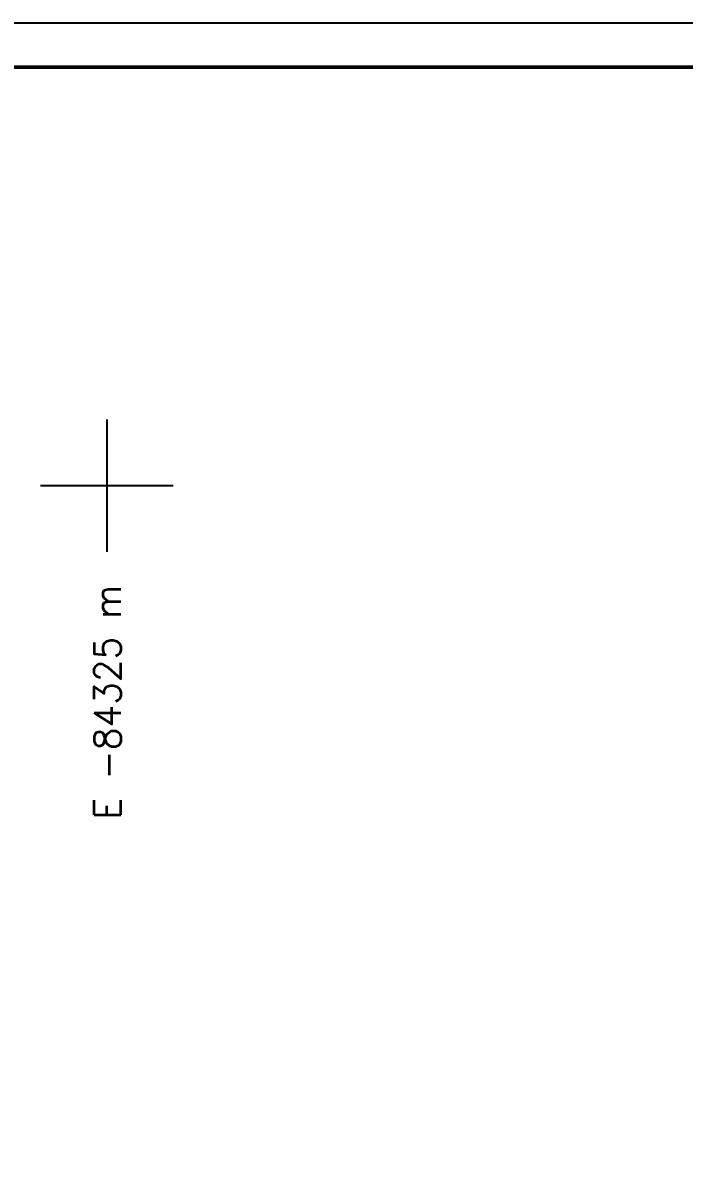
# Model space of a CAD drawing. Header units: metres. Extents: x -84460 to -84291, y -100758 to -100640.
# Drawn here: x -84326.9 to -84311.92, y -100665.39 to -100639.52 of the extents above; entities that cross this region are included whole.
import ezdxf

# ---------------------------------------------------------------- set-up
doc = ezdxf.new("R2010")
doc.units = ezdxf.units.M
doc.header["$MEASUREMENT"] = 0
doc.layers.get('0').update_dxf_attribs({"color": 35})
doc.layers.add('LEGENDA', color=7, linetype='Continuous')
doc.styles.add('5mm', font='simplex', dxfattribs={"height": 5})

msp = doc.modelspace()

# ---------------------------------------------------------------- linework, layer by layer
at = {"color": 7}
for p, q in [((-84325, -100648.5), (-84325, -100651.5)), ((-84326.5, -100650), (-84323.5, -100650))]:
    msp.add_line(p, q, dxfattribs=at)
at = {"layer": 'LEGENDA', "lineweight": 50}
msp.add_line((-84454.69, -100640.518), (-84292.497, -100640.518), dxfattribs=at)
at = {"layer": 'LEGENDA'}
msp.add_lwpolyline([(-84291.496, -100758.458), (-84459.696, -100758.458), (-84459.696, -100639.517), (-84291.496, -100639.517)], close=True, dxfattribs=at)

# ---------------------------------------------------------------- texts
at = {"color": 7, "style": '5mm'}
msp.add_text('E -84325 m', height=0.6, rotation=90, dxfattribs=at).set_placement((-84324.686, -100657.563))

doc.saveas('drawing.dxf')
